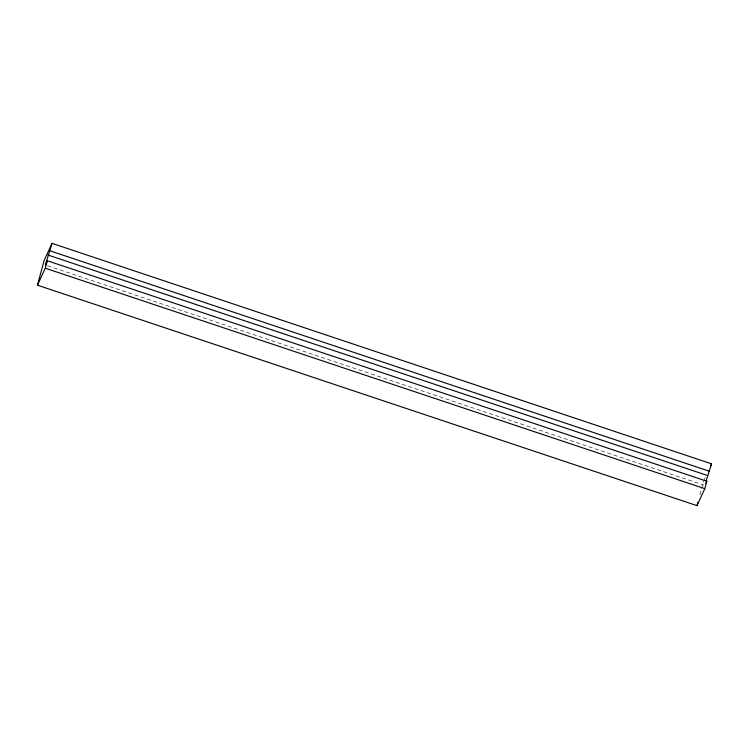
<?xml version="1.0" encoding="UTF-8"?>
<svg xmlns="http://www.w3.org/2000/svg" width="749" height="749" viewBox="0 0 749 749"><rect width="100%" height="100%" fill="white"/><g stroke="black" fill="none" stroke-linecap="round" stroke-linejoin="round"><path stroke-width="0.56" stroke-dasharray="3.75 2.81" d="M699.903 494.836L703.714 480.792M704.2 479.734L705.184 477.609M47.571 265.736L703.76 485.09"/><path stroke-width="1.12" d="M52.027 243.359L45.352 264.996L47.309 260.755L706.831 481.223L704.809 488.676L696.973 505.641L37.45 285.172L44.191 260.324L52.027 243.359L711.55 463.828L706.073 481.045M37.45 285.172L45.286 268.208L47.309 260.755M696.973 505.641L697.853 502.401M710.567 465.953L711.55 463.828M705.848 483.348L706.831 481.223M50.005 250.812L709.528 471.29M48.048 255.053L707.571 475.521M45.286 268.208L704.809 488.676"/></g></svg>
